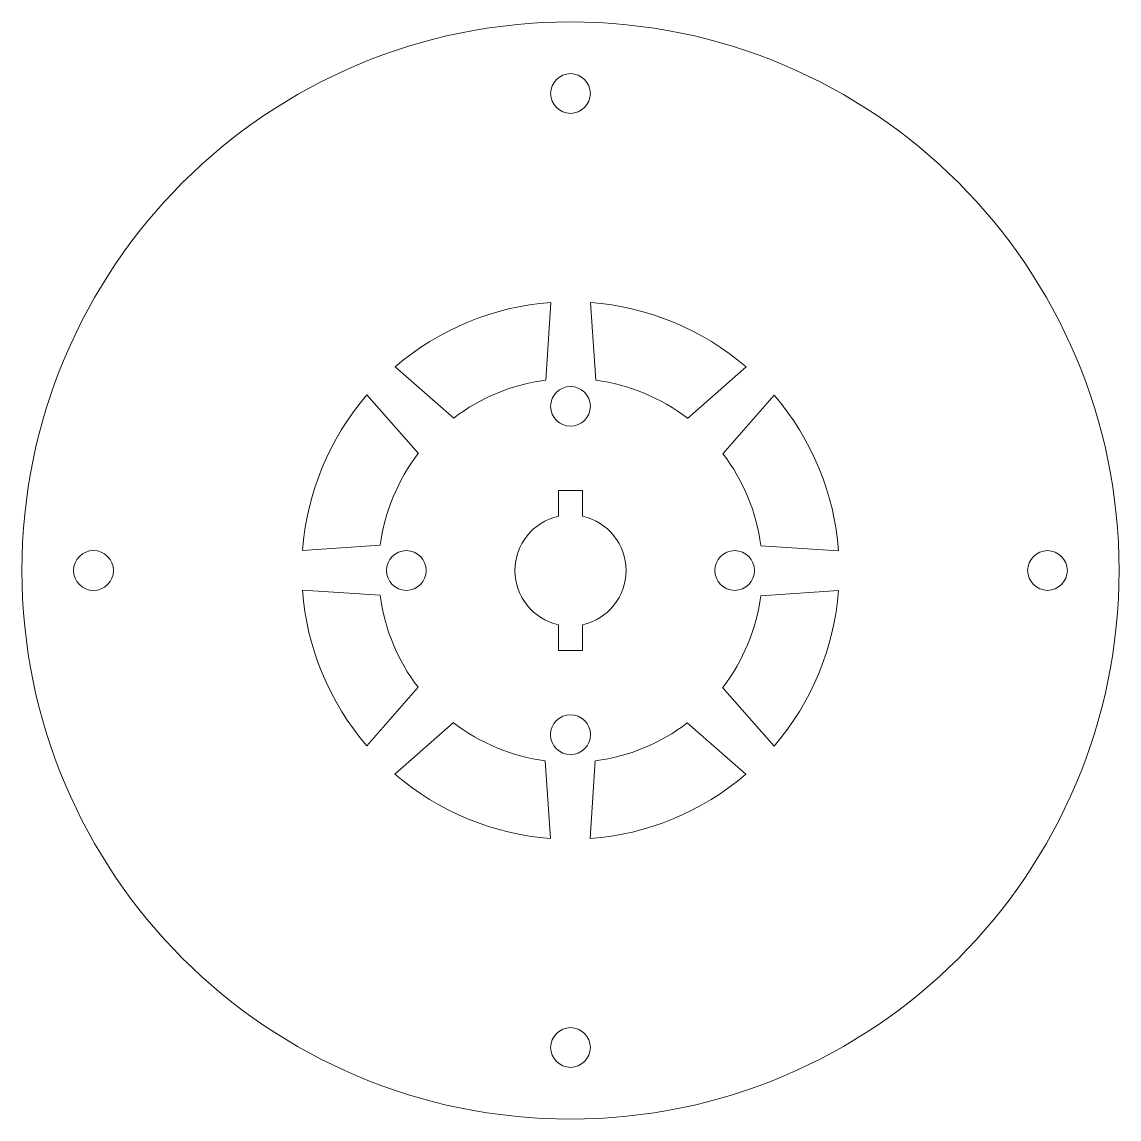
# Model space of a CAD drawing. Header units: millimetres. Extents: x -69 to 69, y -69 to 69.
import ezdxf

# ---------------------------------------------------------------- set-up
doc = ezdxf.new("R2010")
doc.units = ezdxf.units.MM

msp = doc.modelspace()

# ---------------------------------------------------------------- linework, layer by layer
at = {"color": 7, "linetype": 'Continuous', "lineweight": 15}
for p, q in [((-2.49, 33.72), (-3.12, 23.95)), ((3.17, 23.94), (2.53, 33.72)), ((-14.68, 19.17), (-22.05, 25.63)), ((22.08, 25.6), (14.72, 19.14)), ((-25.6, 22.08), (-19.14, 14.72)), ((19.17, 14.68), (25.63, 22.05)), ((-1.52, 10.05), (1.52, 10.05)), ((-1.52, 6.83), (-1.52, 10.05)), ((1.52, 10.05), (1.52, 6.83)), ((-23.94, 3.17), (-33.72, 2.53)), ((33.72, 2.49), (23.95, 3.12)), ((-33.72, -2.49), (-23.95, -3.12)), ((23.94, -3.17), (33.72, -2.53)), ((-1.52, -10.05), (-1.52, -6.83)), ((1.52, -6.83), (1.52, -10.05)), ((1.52, -10.05), (-1.52, -10.05)), ((-19.17, -14.68), (-25.63, -22.05)), ((25.6, -22.08), (19.14, -14.72)), ((-22.08, -25.6), (-14.72, -19.14)), ((14.68, -19.17), (22.05, -25.63)), ((-3.17, -23.94), (-2.53, -33.72)), ((2.49, -33.72), (3.12, -23.95))]:
    msp.add_line(p, q, dxfattribs=at)
for centre, radius in [((0, 0), 69), ((0, 60), 2.5), ((0, 20.65), 2.5), ((-60, 0), 2.51), ((-20.65, 0), 2.5), ((20.65, 0), 2.5), ((60, 0), 2.5), ((0, -20.65), 2.51), ((0, -60), 2.5)]:
    msp.add_circle(centre, radius, dxfattribs=at)
for radius, start, end in [(33.81, 94.2188, 130.7138), (33.81, 49.2188, 85.7138), (24.15, 97.4325, 127.4478), (24.15, 52.4325, 82.4478), (33.81, 139.2188, 175.7138), (33.81, 4.2188, 40.7138), (24.15, 142.4325, 172.4478), (24.15, 7.4325, 37.4478), (7, 102.5832, 257.4168), (7, 282.5832, 77.4168), (33.81, 184.2188, 220.7138), (33.81, 319.2188, 355.7138), (24.15, 187.4325, 217.4478), (24.15, 322.4325, 352.4478), (24.15, 232.4325, 262.4478), (24.15, 277.4325, 307.4478), (33.81, 229.2188, 265.7138), (33.81, 274.2188, 310.7138)]:
    msp.add_arc((0, 0), radius, start, end, dxfattribs=at)

doc.saveas('drawing.dxf')
